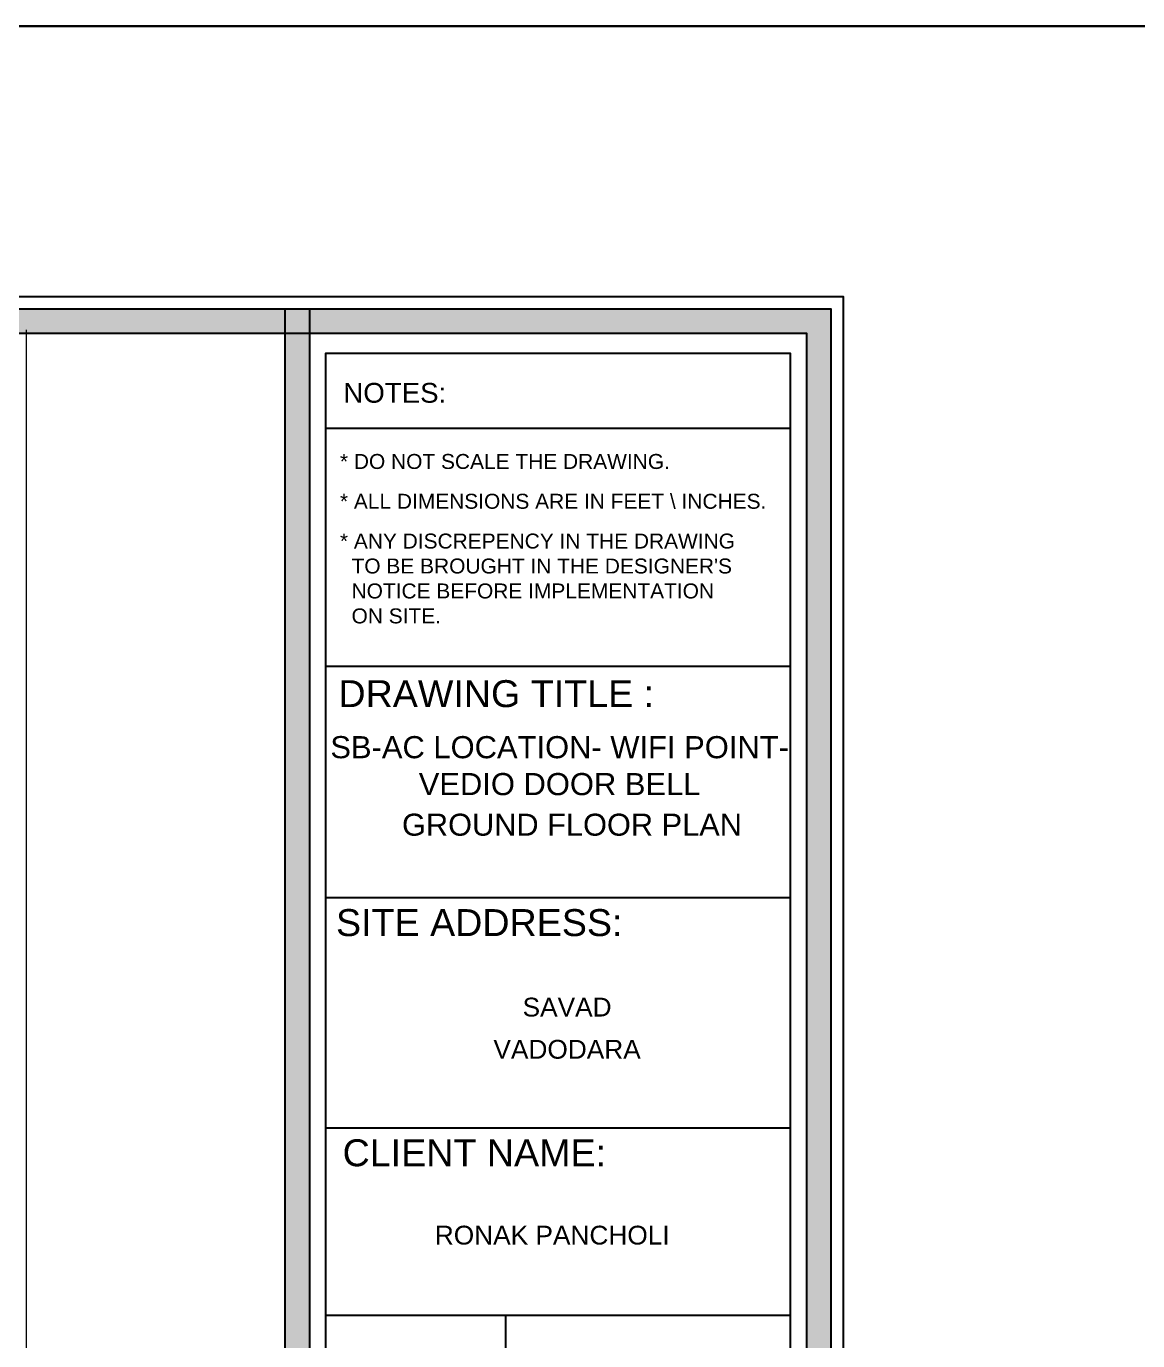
# Model space of a CAD drawing. Header units: millimetres. Extents: x 56222 to 3066687, y -650199 to -121287.
# Drawn here: x 140721.9 to 140972.9, y -176371 to -176074 of the extents above; entities that cross this region are included whole.
import ezdxf
from ezdxf.enums import TextEntityAlignment as Align

# ---------------------------------------------------------------- set-up
doc = ezdxf.new("R2010")
doc.units = ezdxf.units.MM
doc.header["$MEASUREMENT"] = 0
for name, color, linetype, lineweight in [('GROUND FLOOR', 7, 'Continuous', 9), ('NAME PLATE', 7, 'Continuous', 25), ('XX~SLAB ( BEAM )~ ( DIM )', 7, 'Continuous', 9)]:
    doc.layers.add(name, color=color, linetype=linetype, lineweight=lineweight)
doc.layers.add('GROUND FLOOR  ( Text )', color=251, linetype='Continuous')
doc.styles.add('Arial', font='arial.ttf')

# ---------------------------------------------------------------- blocks, each defined once
blk = doc.blocks.new('LAYOUT FILE')
at = {"layer": 'NAME PLATE', "true_color": 0xd39e00}
h = blk.add_hatch(color=42, dxfattribs=at)
h.paths.add_polyline_path([(3346889.83, -513806.18), (3346889.83, -514260.7), (3347535.56, -514260.7), (3347535.56, -513806.18)])
h.paths.add_polyline_path([(3346894.36, -513810.71), (3347531.03, -513810.71), (3347531.03, -514256.17), (3346894.36, -514256.17)], flags=16)
blk.add_hatch(color=42, dxfattribs=at).paths.add_polyline_path([(3347433.6, -514256.17), (3347438.13, -514256.17), (3347438.13, -513806.18), (3347433.6, -513806.18)])
at = {"layer": 'NAME PLATE', "color": 42, "true_color": 0xd39e00}
for p, q in [((3347527.96, -513828.55), (3347441.2, -513828.55)), ((3347527.96, -513872.99), (3347441.2, -513872.99)), ((3347527.96, -513916.26), (3347441.2, -513916.26)), ((3347527.96, -513959.27), (3347441.2, -513959.27)), ((3347527.96, -513994.31), (3347441.2, -513994.31)), ((3347474.77, -513994.31), (3347474.77, -514044.12))]:
    blk.add_line(p, q, dxfattribs=at)
for points in [[(3346887.56, -513803.91), (3347537.83, -513803.91), (3347537.83, -514262.96), (3346887.56, -514262.96)], [(3346889.83, -513806.18), (3347535.56, -513806.18), (3347535.56, -514260.7), (3346889.83, -514260.7)], [(3347433.6, -514256.17), (3347433.6, -513806.18), (3347438.13, -513806.18), (3347438.13, -514256.17)], [(3346894.36, -513810.71), (3347531.03, -513810.71), (3347531.03, -514256.17), (3346894.36, -514256.17)], [(3347441.2, -514252.44), (3347441.2, -513814.44), (3347527.96, -513814.44), (3347527.96, -514252.44)]]:
    blk.add_lwpolyline(points, close=True, dxfattribs=at)
at = {"layer": 'NAME PLATE', "style": 'Arial'}
for s, height, p in [('NOTES:', 3.699, (3347454.07, -513823.73)), ('DRAWING TITLE : ', 5.0338, (3347474.01, -513880.61)), ('SITE ADDRESS:', 5.0338, (3347469.85, -513923.39)), ('CLIENT NAME:', 5.0338, (3347468.93, -513966.4))]:
    blk.add_text(s, height=height, dxfattribs=at).set_placement(p, align=Align.CENTER)
at = {"layer": 'NAME PLATE', "char_height": 2.7974, "width": 108.0765, "attachment_point": 1, "style": 'Arial'}
for s, insert in [('* DO NOT SCALE THE DRAWING.', (3347443.82, -513833.31, 0)), ('* ALL DIMENSIONS ARE IN FEET \\\\ INCHES.', (3347443.82, -513840.75, 0)), ("* ANY DISCREPENCY IN THE DRAWING \\P  TO BE BROUGHT IN THE DESIGNER'S\\P  NOTICE BEFORE IMPLEMENTATION \\P  ON SITE.", (3347443.82, -513848.18, 0))]:
    blk.add_mtext(s, dxfattribs=dict(at, insert=insert))

msp = doc.modelspace()

# ---------------------------------------------------------------- linework, layer by layer
at = {"layer": 'GROUND FLOOR'}
msp.add_line((140721.8502, -176142.5567), (140721.8502, -176663.4895), dxfattribs=at)
at = {"layer": 'XX~SLAB ( BEAM )~ ( DIM )', "color": 3, "lineweight": 30}
msp.add_lwpolyline([(142840.5563, -176074.0129), (140057.6713, -176074.0129), (140057.6713, -176727.0703), (142840.5563, -176727.0703)], close=True, dxfattribs=at)

# ---------------------------------------------------------------- block references
at = {"layer": 'NAME PLATE', "lineweight": 0, "xscale": 1.209046105522275, "yscale": 1.209046105522275, "zscale": 1.209046105522275}
msp.add_blockref('LAYOUT FILE', (-3906421.2053, 445077.5249, 0.1256), dxfattribs=at)

# ---------------------------------------------------------------- texts
at = {"layer": 'GROUND FLOOR  ( Text )', "insert": (140842.3422, -176241.0769), "char_height": 5, "width": 121.249347, "attachment_point": 5, "style": 'Arial'}
msp.add_mtext('SB-AC LOCATION- WIFI POINT- VEDIO DOOR BELL', dxfattribs=at)
at = {"layer": 'NAME PLATE', "style": 'Arial'}
for s, height, p in [('GROUND FLOOR PLAN', 4.972924, (140845.1323, -176256.8713, 0.1256)), (' SAVAD ', 4.24568, (140844.0301, -176297.7187, 0.1256)), ('VADODARA', 4.24568, (140844.0301, -176307.2503, 0.1256)), ('RONAK PANCHOLI    ', 4.245682, (140843.9681, -176349.2315, 0.1256))]:
    msp.add_text(s, height=height, dxfattribs=at).set_placement(p, align=Align.CENTER)

doc.saveas('drawing.dxf')
